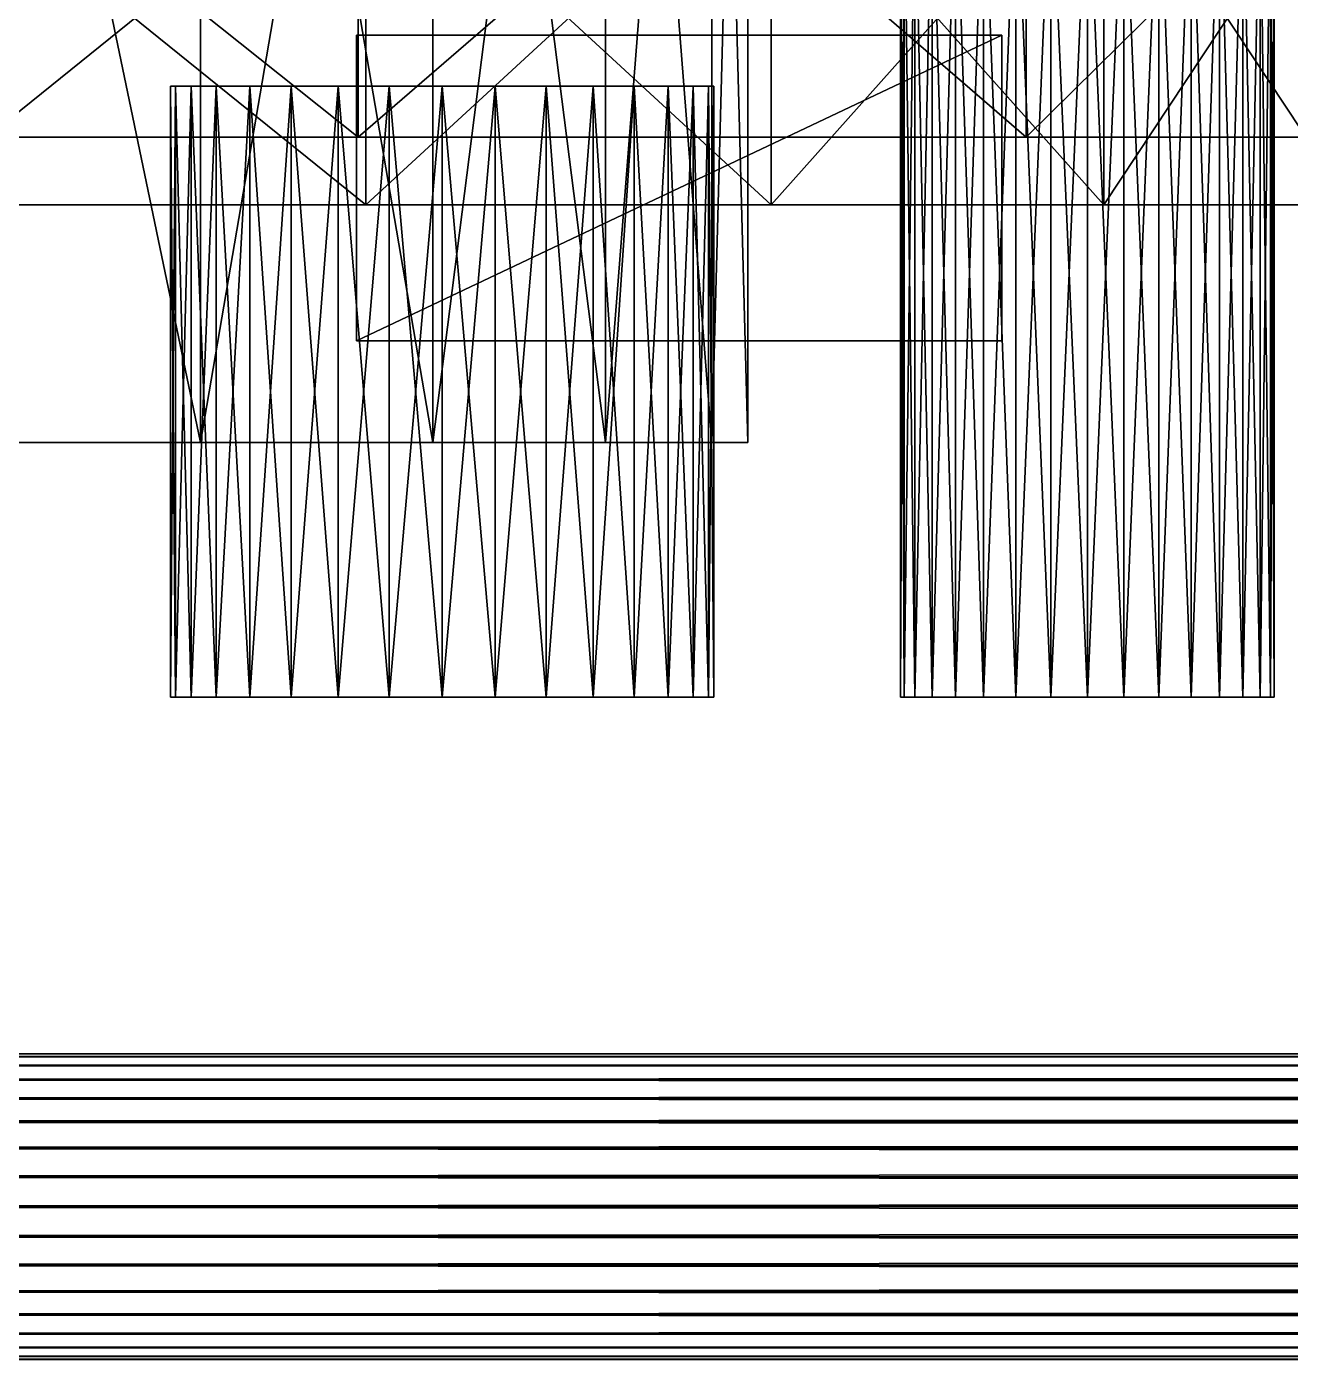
# Model space of a CAD drawing. Header units: millimetres. Extents: x -18 to 4450, y -985 to 970.
# Drawn here: x 802.5 to 876.9, y -934 to -855.5 of the extents above; entities that cross this region are included whole.
import ezdxf

# ---------------------------------------------------------------- set-up
doc = ezdxf.new("R2010")
doc.units = ezdxf.units.MM
for name, color, linetype in [('datum__wheelbase_datum_line_left', 5, 'CONTINUOUS'), ('running_gear__front_left_hub_cap', 9, 'CONTINUOUS'), ('running_gear__front_left_inner_rim_shadow', 250, 'CONTINUOUS'), ('running_gear__front_left_lug_nut_1', 9, 'CONTINUOUS'), ('running_gear__front_left_outer_rim_ring', 9, 'CONTINUOUS'), ('running_gear__front_left_tire_sidewall_tick_10', 8, 'CONTINUOUS'), ('running_gear__front_left_tire_sidewall_tick_3', 8, 'CONTINUOUS'), ('running_gear__front_left_valve_stem', 250, 'CONTINUOUS')]:
    doc.layers.add(name, color=color, linetype=linetype)

msp = doc.modelspace()

# ---------------------------------------------------------------- linework, layer by layer
at = {"layer": 'datum__wheelbase_datum_line_left'}
for points in [[(735.000014, -916.000009, 284.999996), (3019.999981, -916.000009, 284.999996), (3019.999981, -916.172922, 286.7558)], [(735.000014, -916.000009, 284.999996), (3019.999981, -916.172922, 286.7558), (735.000014, -916.172922, 286.7558)], [(735.000014, -916.172922, 283.244193), (3019.999981, -916.172922, 283.244193), (3019.999981, -916.000009, 284.999996)], [(735.000014, -916.172922, 283.244193), (3019.999981, -916.000009, 284.999996), (735.000014, -916.000009, 284.999996)], [(735.000014, -916.172922, 286.7558), (3019.999981, -916.172922, 286.7558), (3019.999981, -916.685104, 288.444161)], [(735.000014, -916.172922, 286.7558), (3019.999981, -916.685104, 288.444161), (735.000014, -916.685104, 288.444161)], [(735.000014, -916.685104, 281.555861), (3019.999981, -916.685104, 281.555861), (3019.999981, -916.172922, 283.244193)], [(735.000014, -916.685104, 281.555861), (3019.999981, -916.172922, 283.244193), (735.000014, -916.172922, 283.244193)], [(735.000014, -916.685104, 288.444161), (3019.999981, -916.685104, 288.444161), (3019.999981, -917.516768, 290.000141)], [(735.000014, -916.685104, 288.444161), (3019.999981, -917.516768, 290.000141), (735.000014, -917.516768, 290.000141)], [(735.000014, -917.516768, 279.999882), (3019.999981, -917.516768, 279.999882), (3019.999981, -916.685104, 281.555861)], [(735.000014, -917.516768, 279.999882), (3019.999981, -916.685104, 281.555861), (735.000014, -916.685104, 281.555861)], [(735.000014, -917.516768, 290.000141), (3019.999981, -917.516768, 290.000141), (3019.999981, -918.636024, 291.363955)], [(735.000014, -917.516768, 290.000141), (3019.999981, -918.636024, 291.363955), (735.000014, -918.636024, 291.363955)], [(735.000014, -918.636024, 278.636038), (3019.999981, -918.636024, 278.636038), (3019.999981, -917.516768, 279.999882)], [(735.000014, -918.636024, 278.636038), (3019.999981, -917.516768, 279.999882), (735.000014, -917.516768, 279.999882)], [(735.000014, -918.636024, 291.363955), (3019.999981, -918.636024, 291.363955), (3019.999981, -919.999897, 292.48324)], [(735.000014, -918.636024, 291.363955), (3019.999981, -919.999897, 292.48324), (735.000014, -919.999897, 292.48324)], [(735.000014, -919.999897, 277.516782), (3019.999981, -919.999897, 277.516782), (3019.999981, -918.636024, 278.636038)], [(735.000014, -919.999897, 277.516782), (3019.999981, -918.636024, 278.636038), (735.000014, -918.636024, 278.636038)], [(735.000014, -919.999897, 292.48324), (3019.999981, -919.999897, 292.48324), (3019.999981, -921.555877, 293.314904)], [(735.000014, -919.999897, 292.48324), (3019.999981, -921.555877, 293.314904), (735.000014, -921.555877, 293.314904)], [(735.000014, -921.555877, 276.685089), (3019.999981, -921.555877, 276.685089), (3019.999981, -919.999897, 277.516782)], [(735.000014, -921.555877, 276.685089), (3019.999981, -919.999897, 277.516782), (735.000014, -919.999897, 277.516782)], [(735.000014, -921.555877, 293.314904), (3019.999981, -921.555877, 293.314904), (3019.999981, -923.244178, 293.827057)], [(735.000014, -921.555877, 293.314904), (3019.999981, -923.244178, 293.827057), (735.000014, -923.244178, 293.827057)], [(735.000014, -923.244178, 276.172936), (3019.999981, -923.244178, 276.172936), (3019.999981, -921.555877, 276.685089)], [(735.000014, -923.244178, 276.172936), (3019.999981, -921.555877, 276.685089), (735.000014, -921.555877, 276.685089)], [(735.000014, -923.244178, 293.827057), (3019.999981, -923.244178, 293.827057), (3019.999981, -925.000012, 294)], [(735.000014, -923.244178, 293.827057), (3019.999981, -925.000012, 294), (735.000014, -925.000012, 294)], [(735.000014, -925.000012, 275.999993), (3019.999981, -925.000012, 275.999993), (3019.999981, -923.244178, 276.172936)], [(735.000014, -925.000012, 275.999993), (3019.999981, -923.244178, 276.172936), (735.000014, -923.244178, 276.172936)], [(735.000014, -925.000012, 294), (3019.999981, -925.000012, 294), (3019.999981, -926.755786, 293.827057)], [(735.000014, -925.000012, 294), (3019.999981, -926.755786, 293.827057), (735.000014, -926.755786, 293.827057)], [(735.000014, -926.755786, 276.172936), (3019.999981, -926.755786, 276.172936), (3019.999981, -925.000012, 275.999993)], [(735.000014, -926.755786, 276.172936), (3019.999981, -925.000012, 275.999993), (735.000014, -925.000012, 275.999993)], [(735.000014, -926.755786, 293.827057), (3019.999981, -926.755786, 293.827057), (3019.999981, -928.444147, 293.314904)], [(735.000014, -926.755786, 293.827057), (3019.999981, -928.444147, 293.314904), (735.000014, -928.444147, 293.314904)], [(735.000014, -928.444147, 276.685089), (3019.999981, -928.444147, 276.685089), (3019.999981, -926.755786, 276.172936)], [(735.000014, -928.444147, 276.685089), (3019.999981, -926.755786, 276.172936), (735.000014, -926.755786, 276.172936)], [(735.000014, -928.444147, 293.314904), (3019.999981, -928.444147, 293.314904), (3019.999981, -930.000126, 292.48324)], [(735.000014, -928.444147, 293.314904), (3019.999981, -930.000126, 292.48324), (735.000014, -930.000126, 292.48324)], [(735.000014, -930.000126, 277.516782), (3019.999981, -930.000126, 277.516782), (3019.999981, -928.444147, 276.685089)], [(735.000014, -930.000126, 277.516782), (3019.999981, -928.444147, 276.685089), (735.000014, -928.444147, 276.685089)], [(735.000014, -930.000126, 292.48324), (3019.999981, -930.000126, 292.48324), (3019.999981, -931.36394, 291.363955)], [(735.000014, -930.000126, 292.48324), (3019.999981, -931.36394, 291.363955), (735.000014, -931.36394, 291.363955)], [(735.000014, -931.36394, 278.636038), (3019.999981, -931.36394, 278.636038), (3019.999981, -930.000126, 277.516782)], [(735.000014, -931.36394, 278.636038), (3019.999981, -930.000126, 277.516782), (735.000014, -930.000126, 277.516782)], [(735.000014, -931.36394, 291.363955), (3019.999981, -931.36394, 291.363955), (3019.999981, -932.483256, 290.000141)], [(735.000014, -931.36394, 291.363955), (3019.999981, -932.483256, 290.000141), (735.000014, -932.483256, 290.000141)], [(735.000014, -932.483256, 279.999882), (3019.999981, -932.483256, 279.999882), (3019.999981, -931.36394, 278.636038)], [(735.000014, -932.483256, 279.999882), (3019.999981, -931.36394, 278.636038), (735.000014, -931.36394, 278.636038)], [(735.000014, -932.483256, 290.000141), (3019.999981, -932.483256, 290.000141), (3019.999981, -933.314919, 288.444161)], [(735.000014, -932.483256, 290.000141), (3019.999981, -933.314919, 288.444161), (735.000014, -933.314919, 288.444161)], [(735.000014, -933.314919, 281.555861), (3019.999981, -933.314919, 281.555861), (3019.999981, -932.483256, 279.999882)], [(735.000014, -933.314919, 281.555861), (3019.999981, -932.483256, 279.999882), (735.000014, -932.483256, 279.999882)], [(735.000014, -933.314919, 288.444161), (3019.999981, -933.314919, 288.444161), (3019.999981, -933.827043, 286.7558)], [(735.000014, -933.314919, 288.444161), (3019.999981, -933.827043, 286.7558), (735.000014, -933.827043, 286.7558)], [(735.000014, -933.827043, 283.244193), (3019.999981, -933.827043, 283.244193), (3019.999981, -933.314919, 281.555861)], [(735.000014, -933.827043, 283.244193), (3019.999981, -933.314919, 281.555861), (735.000014, -933.314919, 281.555861)], [(735.000014, -933.827043, 286.7558), (3019.999981, -933.827043, 286.7558), (3019.999981, -934.000015, 284.999996)], [(735.000014, -933.827043, 286.7558), (3019.999981, -934.000015, 284.999996), (735.000014, -934.000015, 284.999996)], [(735.000014, -934.000015, 284.999996), (3019.999981, -934.000015, 284.999996), (3019.999981, -933.827043, 283.244193)], [(735.000014, -934.000015, 284.999996), (3019.999981, -933.827043, 283.244193), (735.000014, -933.827043, 283.244193)]]:
    msp.add_3dface(points, dxfattribs=at)
at = {"layer": 'running_gear__front_left_hub_cap'}
for points in [[(812.781751, -879.999995, 472.781748), (812.781751, -800.000012, 472.781748), (796.112716, -800.000012, 486.461669)], [(812.781751, -879.999995, 472.781748), (796.112716, -800.000012, 486.461669), (796.112716, -879.999995, 486.461669)], [(796.112716, -879.999995, 303.538352), (796.112716, -800.000012, 303.538352), (812.781751, -800.000012, 317.218244)], [(796.112716, -879.999995, 303.538352), (812.781751, -800.000012, 317.218244), (812.781751, -879.999995, 317.218244)], [(826.461673, -879.999995, 456.112713), (826.461673, -800.000012, 456.112713), (812.781751, -800.000012, 472.781748)], [(826.461673, -879.999995, 456.112713), (812.781751, -800.000012, 472.781748), (812.781751, -879.999995, 472.781748)], [(812.781751, -879.999995, 317.218244), (812.781751, -800.000012, 317.218244), (826.461673, -800.000012, 333.887279)], [(812.781751, -879.999995, 317.218244), (826.461673, -800.000012, 333.887279), (826.461673, -879.999995, 333.887279)], [(836.626768, -879.999995, 437.095165), (836.626768, -800.000012, 437.095165), (826.461673, -800.000012, 456.112713)], [(836.626768, -879.999995, 437.095165), (826.461673, -800.000012, 456.112713), (826.461673, -879.999995, 456.112713)], [(826.461673, -879.999995, 333.887279), (826.461673, -800.000012, 333.887279), (836.626768, -800.000012, 352.904826)], [(826.461673, -879.999995, 333.887279), (836.626768, -800.000012, 352.904826), (836.626768, -879.999995, 352.904826)], [(842.886388, -879.999995, 416.459948), (842.886388, -800.000012, 416.459948), (836.626768, -800.000012, 437.095165)], [(842.886388, -879.999995, 416.459948), (836.626768, -800.000012, 437.095165), (836.626768, -879.999995, 437.095165)], [(836.626768, -879.999995, 352.904826), (836.626768, -800.000012, 352.904826), (842.886388, -800.000012, 373.540074)], [(836.626768, -879.999995, 352.904826), (842.886388, -800.000012, 373.540074), (842.886388, -879.999995, 373.540074)], [(845.000029, -879.999995, 395.000011), (845.000029, -800.000012, 395.000011), (842.886388, -800.000012, 416.459948)], [(845.000029, -879.999995, 395.000011), (842.886388, -800.000012, 416.459948), (842.886388, -879.999995, 416.459948)], [(842.886388, -879.999995, 373.540074), (842.886388, -800.000012, 373.540074), (845.000029, -800.000012, 395.000011)], [(842.886388, -879.999995, 373.540074), (845.000029, -800.000012, 395.000011), (845.000029, -879.999995, 395.000011)], [(735.000014, -879.999995, 395.000011), (842.886388, -879.999995, 416.459948), (845.000029, -879.999995, 395.000011)], [(735.000014, -879.999995, 395.000011), (836.626768, -879.999995, 437.095165), (842.886388, -879.999995, 416.459948)], [(735.000014, -879.999995, 395.000011), (826.461673, -879.999995, 456.112713), (836.626768, -879.999995, 437.095165)], [(735.000014, -879.999995, 395.000011), (812.781751, -879.999995, 472.781748), (826.461673, -879.999995, 456.112713)], [(735.000014, -879.999995, 395.000011), (796.112716, -879.999995, 486.461669), (812.781751, -879.999995, 472.781748)], [(735.000014, -879.999995, 395.000011), (812.781751, -879.999995, 317.218244), (796.112716, -879.999995, 303.538352)], [(735.000014, -879.999995, 395.000011), (826.461673, -879.999995, 333.887279), (812.781751, -879.999995, 317.218244)], [(735.000014, -879.999995, 395.000011), (836.626768, -879.999995, 352.904826), (826.461673, -879.999995, 333.887279)], [(735.000014, -879.999995, 395.000011), (842.886388, -879.999995, 373.540074), (836.626768, -879.999995, 352.904826)], [(735.000014, -879.999995, 395.000011), (845.000029, -879.999995, 395.000011), (842.886388, -879.999995, 373.540074)]]:
    msp.add_3dface(points, dxfattribs=at)
at = {"layer": 'running_gear__front_left_inner_rim_shadow'}
for points in [[(822.502315, -865.999997, 525.956452), (822.502315, -843.999982, 525.956452), (795.272648, -843.999982, 540.511012)], [(822.502315, -865.999997, 525.956452), (795.272648, -843.999982, 540.511012), (795.272648, -865.999997, 540.511012)], [(795.272648, -865.999997, 249.48898), (795.272648, -843.999982, 249.48898), (822.502315, -843.999982, 264.04354)], [(795.272648, -865.999997, 249.48898), (822.502315, -843.999982, 264.04354), (822.502315, -865.999997, 264.04354)], [(846.369326, -865.999997, 506.369293), (846.369326, -843.999982, 506.369293), (822.502315, -843.999982, 525.956452)], [(846.369326, -865.999997, 506.369293), (822.502315, -843.999982, 525.956452), (822.502315, -865.999997, 525.956452)], [(822.502315, -865.999997, 264.04354), (822.502315, -843.999982, 264.04354), (846.369326, -843.999982, 283.630669)], [(822.502315, -865.999997, 264.04354), (846.369326, -843.999982, 283.630669), (846.369326, -865.999997, 283.630669)], [(865.956485, -865.999997, 482.502311), (865.956485, -843.999982, 482.502311), (846.369326, -843.999982, 506.369293)], [(865.956485, -865.999997, 482.502311), (846.369326, -843.999982, 506.369293), (846.369326, -865.999997, 506.369293)], [(846.369326, -865.999997, 283.630669), (846.369326, -843.999982, 283.630669), (865.956485, -843.999982, 307.49768)], [(846.369326, -865.999997, 283.630669), (865.956485, -843.999982, 307.49768), (865.956485, -865.999997, 307.49768)], [(880.511045, -865.999997, 455.272645), (880.511045, -843.999982, 455.272645), (865.956485, -843.999982, 482.502311)], [(880.511045, -865.999997, 455.272645), (865.956485, -843.999982, 482.502311), (865.956485, -865.999997, 482.502311)], [(865.956485, -865.999997, 307.49768), (865.956485, -843.999982, 307.49768), (880.511045, -843.999982, 334.727347)], [(865.956485, -865.999997, 307.49768), (880.511045, -843.999982, 334.727347), (880.511045, -865.999997, 334.727347)], [(735.000014, -865.999997, 395.000011), (889.473677, -865.999997, 425.726712), (892.499983, -865.999997, 395.000011)], [(735.000014, -865.999997, 395.000011), (880.511045, -865.999997, 455.272645), (889.473677, -865.999997, 425.726712)], [(735.000014, -865.999997, 395.000011), (865.956485, -865.999997, 482.502311), (880.511045, -865.999997, 455.272645)], [(735.000014, -865.999997, 395.000011), (846.369326, -865.999997, 506.369293), (865.956485, -865.999997, 482.502311)], [(735.000014, -865.999997, 395.000011), (822.502315, -865.999997, 525.956452), (846.369326, -865.999997, 506.369293)], [(735.000014, -865.999997, 395.000011), (795.272648, -865.999997, 540.511012), (822.502315, -865.999997, 525.956452)], [(735.000014, -865.999997, 395.000011), (822.502315, -865.999997, 264.04354), (795.272648, -865.999997, 249.48898)], [(735.000014, -865.999997, 395.000011), (846.369326, -865.999997, 283.630669), (822.502315, -865.999997, 264.04354)], [(735.000014, -865.999997, 395.000011), (865.956485, -865.999997, 307.49768), (846.369326, -865.999997, 283.630669)], [(735.000014, -865.999997, 395.000011), (880.511045, -865.999997, 334.727347), (865.956485, -865.999997, 307.49768)], [(735.000014, -865.999997, 395.000011), (889.473677, -865.999997, 364.27328), (880.511045, -865.999997, 334.727347)], [(735.000014, -865.999997, 395.000011), (892.499983, -865.999997, 395.000011), (889.473677, -865.999997, 364.27328)]]:
    msp.add_3dface(points, dxfattribs=at)
at = {"layer": 'running_gear__front_left_lug_nut_1'}
for points in [[(811.30743, -894.999981, 398.121446), (811.30743, -859.000027, 398.121446), (810.99999, -859.000027, 395.000011)], [(811.30743, -894.999981, 398.121446), (810.99999, -859.000027, 395.000011), (810.99999, -894.999981, 395.000011)], [(827.000022, -859.000027, 395.000011), (811.30743, -859.000027, 398.121446), (810.99999, -859.000027, 395.000011)], [(810.99999, -894.999981, 395.000011), (810.99999, -859.000027, 395.000011), (811.30743, -859.000027, 391.878545)], [(810.99999, -894.999981, 395.000011), (811.30743, -859.000027, 391.878545), (811.30743, -894.999981, 391.878545)], [(827.000022, -859.000027, 395.000011), (810.99999, -859.000027, 395.000011), (811.30743, -859.000027, 391.878545)], [(812.217951, -894.999981, 401.122928), (812.217951, -859.000027, 401.122928), (811.30743, -859.000027, 398.121446)], [(812.217951, -894.999981, 401.122928), (811.30743, -859.000027, 398.121446), (811.30743, -894.999981, 398.121446)], [(827.000022, -859.000027, 395.000011), (812.217951, -859.000027, 401.122928), (811.30743, -859.000027, 398.121446)], [(811.30743, -894.999981, 391.878545), (811.30743, -859.000027, 391.878545), (812.217951, -859.000027, 388.877064)], [(811.30743, -894.999981, 391.878545), (812.217951, -859.000027, 388.877064), (812.217951, -894.999981, 388.877064)], [(827.000022, -859.000027, 395.000011), (811.30743, -859.000027, 391.878545), (812.217951, -859.000027, 388.877064)], [(813.696504, -894.999981, 403.88912), (813.696504, -859.000027, 403.88912), (812.217951, -859.000027, 401.122928)], [(813.696504, -894.999981, 403.88912), (812.217951, -859.000027, 401.122928), (812.217951, -894.999981, 401.122928)], [(827.000022, -859.000027, 395.000011), (813.696504, -859.000027, 403.88912), (812.217951, -859.000027, 401.122928)], [(812.217951, -894.999981, 388.877064), (812.217951, -859.000027, 388.877064), (813.696504, -859.000027, 386.110872)], [(812.217951, -894.999981, 388.877064), (813.696504, -859.000027, 386.110872), (813.696504, -894.999981, 386.110872)], [(827.000022, -859.000027, 395.000011), (812.217951, -859.000027, 388.877064), (813.696504, -859.000027, 386.110872)], [(815.686285, -894.999981, 406.313717), (815.686285, -859.000027, 406.313717), (813.696504, -859.000027, 403.88912)], [(815.686285, -894.999981, 406.313717), (813.696504, -859.000027, 403.88912), (813.696504, -894.999981, 403.88912)], [(827.000022, -859.000027, 395.000011), (815.686285, -859.000027, 406.313717), (813.696504, -859.000027, 403.88912)], [(813.696504, -894.999981, 386.110872), (813.696504, -859.000027, 386.110872), (815.686285, -859.000027, 383.686304)], [(813.696504, -894.999981, 386.110872), (815.686285, -859.000027, 383.686304), (815.686285, -894.999981, 383.686304)], [(827.000022, -859.000027, 395.000011), (813.696504, -859.000027, 386.110872), (815.686285, -859.000027, 383.686304)], [(818.110883, -894.999981, 408.303499), (818.110883, -859.000027, 408.303499), (815.686285, -859.000027, 406.313717)], [(818.110883, -894.999981, 408.303499), (815.686285, -859.000027, 406.313717), (815.686285, -894.999981, 406.313717)], [(827.000022, -859.000027, 395.000011), (818.110883, -859.000027, 408.303499), (815.686285, -859.000027, 406.313717)], [(815.686285, -894.999981, 383.686304), (815.686285, -859.000027, 383.686304), (818.110883, -859.000027, 381.696492)], [(815.686285, -894.999981, 383.686304), (818.110883, -859.000027, 381.696492), (818.110883, -894.999981, 381.696492)], [(827.000022, -859.000027, 395.000011), (815.686285, -859.000027, 383.686304), (818.110883, -859.000027, 381.696492)], [(820.877075, -894.999981, 409.782082), (820.877075, -859.000027, 409.782082), (818.110883, -859.000027, 408.303499)], [(820.877075, -894.999981, 409.782082), (818.110883, -859.000027, 408.303499), (818.110883, -894.999981, 408.303499)], [(827.000022, -859.000027, 395.000011), (820.877075, -859.000027, 409.782082), (818.110883, -859.000027, 408.303499)], [(818.110883, -894.999981, 381.696492), (818.110883, -859.000027, 381.696492), (820.877075, -859.000027, 380.21794)], [(818.110883, -894.999981, 381.696492), (820.877075, -859.000027, 380.21794), (820.877075, -894.999981, 380.21794)], [(827.000022, -859.000027, 395.000011), (818.110883, -859.000027, 381.696492), (820.877075, -859.000027, 380.21794)], [(823.878527, -894.999981, 410.692573), (823.878527, -859.000027, 410.692573), (820.877075, -859.000027, 409.782082)], [(823.878527, -894.999981, 410.692573), (820.877075, -859.000027, 409.782082), (820.877075, -894.999981, 409.782082)], [(827.000022, -859.000027, 395.000011), (823.878527, -859.000027, 410.692573), (820.877075, -859.000027, 409.782082)], [(820.877075, -894.999981, 380.21794), (820.877075, -859.000027, 380.21794), (823.878527, -859.000027, 379.307449)], [(820.877075, -894.999981, 380.21794), (823.878527, -859.000027, 379.307449), (823.878527, -894.999981, 379.307449)], [(827.000022, -859.000027, 395.000011), (820.877075, -859.000027, 380.21794), (823.878527, -859.000027, 379.307449)], [(827.000022, -894.999981, 411.000013), (827.000022, -859.000027, 411.000013), (823.878527, -859.000027, 410.692573)], [(827.000022, -894.999981, 411.000013), (823.878527, -859.000027, 410.692573), (823.878527, -894.999981, 410.692573)], [(827.000022, -859.000027, 395.000011), (827.000022, -859.000027, 411.000013), (823.878527, -859.000027, 410.692573)], [(823.878527, -894.999981, 379.307449), (823.878527, -859.000027, 379.307449), (827.000022, -859.000027, 379.000008)], [(823.878527, -894.999981, 379.307449), (827.000022, -859.000027, 379.000008), (827.000022, -894.999981, 379.000008)], [(827.000022, -859.000027, 395.000011), (823.878527, -859.000027, 379.307449), (827.000022, -859.000027, 379.000008)], [(827.000022, -859.000027, 395.000011), (842.999995, -859.000027, 395.000011), (842.692554, -859.000027, 398.121446)], [(827.000022, -859.000027, 395.000011), (842.692554, -859.000027, 398.121446), (841.782093, -859.000027, 401.122928)], [(827.000022, -859.000027, 395.000011), (841.782093, -859.000027, 401.122928), (840.30354, -859.000027, 403.88912)], [(827.000022, -859.000027, 395.000011), (840.30354, -859.000027, 403.88912), (838.313699, -859.000027, 406.313717)], [(827.000022, -859.000027, 395.000011), (838.313699, -859.000027, 406.313717), (835.889101, -859.000027, 408.303499)], [(827.000022, -859.000027, 395.000011), (835.889101, -859.000027, 408.303499), (833.122909, -859.000027, 409.782082)], [(827.000022, -859.000027, 395.000011), (833.122909, -859.000027, 409.782082), (830.121458, -859.000027, 410.692573)], [(830.121458, -894.999981, 410.692573), (830.121458, -859.000027, 410.692573), (827.000022, -859.000027, 411.000013)], [(830.121458, -894.999981, 410.692573), (827.000022, -859.000027, 411.000013), (827.000022, -894.999981, 411.000013)], [(827.000022, -859.000027, 395.000011), (830.121458, -859.000027, 410.692573), (827.000022, -859.000027, 411.000013)], [(827.000022, -894.999981, 379.000008), (827.000022, -859.000027, 379.000008), (830.121458, -859.000027, 379.307449)], [(827.000022, -894.999981, 379.000008), (830.121458, -859.000027, 379.307449), (830.121458, -894.999981, 379.307449)], [(827.000022, -859.000027, 395.000011), (827.000022, -859.000027, 379.000008), (830.121458, -859.000027, 379.307449)], [(827.000022, -859.000027, 395.000011), (830.121458, -859.000027, 379.307449), (833.122909, -859.000027, 380.21794)], [(827.000022, -859.000027, 395.000011), (833.122909, -859.000027, 380.21794), (835.889101, -859.000027, 381.696492)], [(827.000022, -859.000027, 395.000011), (835.889101, -859.000027, 381.696492), (838.313699, -859.000027, 383.686304)], [(827.000022, -859.000027, 395.000011), (838.313699, -859.000027, 383.686304), (840.30354, -859.000027, 386.110872)], [(827.000022, -859.000027, 395.000011), (840.30354, -859.000027, 386.110872), (841.782093, -859.000027, 388.877064)], [(827.000022, -859.000027, 395.000011), (841.782093, -859.000027, 388.877064), (842.692554, -859.000027, 391.878545)], [(827.000022, -859.000027, 395.000011), (842.692554, -859.000027, 391.878545), (842.999995, -859.000027, 395.000011)], [(833.122909, -894.999981, 409.782082), (833.122909, -859.000027, 409.782082), (830.121458, -859.000027, 410.692573)], [(833.122909, -894.999981, 409.782082), (830.121458, -859.000027, 410.692573), (830.121458, -894.999981, 410.692573)], [(830.121458, -894.999981, 379.307449), (830.121458, -859.000027, 379.307449), (833.122909, -859.000027, 380.21794)], [(830.121458, -894.999981, 379.307449), (833.122909, -859.000027, 380.21794), (833.122909, -894.999981, 380.21794)], [(835.889101, -894.999981, 408.303499), (835.889101, -859.000027, 408.303499), (833.122909, -859.000027, 409.782082)], [(835.889101, -894.999981, 408.303499), (833.122909, -859.000027, 409.782082), (833.122909, -894.999981, 409.782082)], [(833.122909, -894.999981, 380.21794), (833.122909, -859.000027, 380.21794), (835.889101, -859.000027, 381.696492)], [(833.122909, -894.999981, 380.21794), (835.889101, -859.000027, 381.696492), (835.889101, -894.999981, 381.696492)], [(838.313699, -894.999981, 406.313717), (838.313699, -859.000027, 406.313717), (835.889101, -859.000027, 408.303499)], [(838.313699, -894.999981, 406.313717), (835.889101, -859.000027, 408.303499), (835.889101, -894.999981, 408.303499)], [(835.889101, -894.999981, 381.696492), (835.889101, -859.000027, 381.696492), (838.313699, -859.000027, 383.686304)], [(835.889101, -894.999981, 381.696492), (838.313699, -859.000027, 383.686304), (838.313699, -894.999981, 383.686304)], [(840.30354, -894.999981, 403.88912), (840.30354, -859.000027, 403.88912), (838.313699, -859.000027, 406.313717)], [(840.30354, -894.999981, 403.88912), (838.313699, -859.000027, 406.313717), (838.313699, -894.999981, 406.313717)], [(838.313699, -894.999981, 383.686304), (838.313699, -859.000027, 383.686304), (840.30354, -859.000027, 386.110872)], [(838.313699, -894.999981, 383.686304), (840.30354, -859.000027, 386.110872), (840.30354, -894.999981, 386.110872)], [(841.782093, -894.999981, 401.122928), (841.782093, -859.000027, 401.122928), (840.30354, -859.000027, 403.88912)], [(841.782093, -894.999981, 401.122928), (840.30354, -859.000027, 403.88912), (840.30354, -894.999981, 403.88912)], [(840.30354, -894.999981, 386.110872), (840.30354, -859.000027, 386.110872), (841.782093, -859.000027, 388.877064)], [(840.30354, -894.999981, 386.110872), (841.782093, -859.000027, 388.877064), (841.782093, -894.999981, 388.877064)], [(842.692554, -894.999981, 398.121446), (842.692554, -859.000027, 398.121446), (841.782093, -859.000027, 401.122928)], [(842.692554, -894.999981, 398.121446), (841.782093, -859.000027, 401.122928), (841.782093, -894.999981, 401.122928)], [(841.782093, -894.999981, 388.877064), (841.782093, -859.000027, 388.877064), (842.692554, -859.000027, 391.878545)], [(841.782093, -894.999981, 388.877064), (842.692554, -859.000027, 391.878545), (842.692554, -894.999981, 391.878545)], [(842.999995, -894.999981, 395.000011), (842.999995, -859.000027, 395.000011), (842.692554, -859.000027, 398.121446)], [(842.999995, -894.999981, 395.000011), (842.692554, -859.000027, 398.121446), (842.692554, -894.999981, 398.121446)], [(842.692554, -894.999981, 391.878545), (842.692554, -859.000027, 391.878545), (842.999995, -859.000027, 395.000011)], [(842.692554, -894.999981, 391.878545), (842.999995, -859.000027, 395.000011), (842.999995, -894.999981, 395.000011)], [(827.000022, -894.999981, 395.000011), (810.99999, -894.999981, 395.000011), (811.30743, -894.999981, 398.121446)], [(827.000022, -894.999981, 395.000011), (811.30743, -894.999981, 391.878545), (810.99999, -894.999981, 395.000011)], [(827.000022, -894.999981, 395.000011), (811.30743, -894.999981, 398.121446), (812.217951, -894.999981, 401.122928)], [(827.000022, -894.999981, 395.000011), (812.217951, -894.999981, 388.877064), (811.30743, -894.999981, 391.878545)], [(827.000022, -894.999981, 395.000011), (812.217951, -894.999981, 401.122928), (813.696504, -894.999981, 403.88912)], [(827.000022, -894.999981, 395.000011), (813.696504, -894.999981, 386.110872), (812.217951, -894.999981, 388.877064)], [(827.000022, -894.999981, 395.000011), (813.696504, -894.999981, 403.88912), (815.686285, -894.999981, 406.313717)], [(827.000022, -894.999981, 395.000011), (815.686285, -894.999981, 383.686304), (813.696504, -894.999981, 386.110872)], [(827.000022, -894.999981, 395.000011), (815.686285, -894.999981, 406.313717), (818.110883, -894.999981, 408.303499)], [(827.000022, -894.999981, 395.000011), (818.110883, -894.999981, 381.696492), (815.686285, -894.999981, 383.686304)], [(827.000022, -894.999981, 395.000011), (818.110883, -894.999981, 408.303499), (820.877075, -894.999981, 409.782082)], [(827.000022, -894.999981, 395.000011), (820.877075, -894.999981, 380.21794), (818.110883, -894.999981, 381.696492)], [(827.000022, -894.999981, 395.000011), (820.877075, -894.999981, 409.782082), (823.878527, -894.999981, 410.692573)], [(827.000022, -894.999981, 395.000011), (823.878527, -894.999981, 379.307449), (820.877075, -894.999981, 380.21794)], [(827.000022, -894.999981, 395.000011), (823.878527, -894.999981, 410.692573), (827.000022, -894.999981, 411.000013)], [(827.000022, -894.999981, 395.000011), (827.000022, -894.999981, 379.000008), (823.878527, -894.999981, 379.307449)], [(827.000022, -894.999981, 395.000011), (842.692554, -894.999981, 398.121446), (842.999995, -894.999981, 395.000011)], [(827.000022, -894.999981, 395.000011), (841.782093, -894.999981, 401.122928), (842.692554, -894.999981, 398.121446)], [(827.000022, -894.999981, 395.000011), (840.30354, -894.999981, 403.88912), (841.782093, -894.999981, 401.122928)], [(827.000022, -894.999981, 395.000011), (838.313699, -894.999981, 406.313717), (840.30354, -894.999981, 403.88912)], [(827.000022, -894.999981, 395.000011), (835.889101, -894.999981, 408.303499), (838.313699, -894.999981, 406.313717)], [(827.000022, -894.999981, 395.000011), (833.122909, -894.999981, 409.782082), (835.889101, -894.999981, 408.303499)], [(827.000022, -894.999981, 395.000011), (830.121458, -894.999981, 410.692573), (833.122909, -894.999981, 409.782082)], [(827.000022, -894.999981, 395.000011), (827.000022, -894.999981, 411.000013), (830.121458, -894.999981, 410.692573)], [(827.000022, -894.999981, 395.000011), (830.121458, -894.999981, 379.307449), (827.000022, -894.999981, 379.000008)], [(827.000022, -894.999981, 395.000011), (833.122909, -894.999981, 380.21794), (830.121458, -894.999981, 379.307449)], [(827.000022, -894.999981, 395.000011), (835.889101, -894.999981, 381.696492), (833.122909, -894.999981, 380.21794)], [(827.000022, -894.999981, 395.000011), (838.313699, -894.999981, 383.686304), (835.889101, -894.999981, 381.696492)], [(827.000022, -894.999981, 395.000011), (840.30354, -894.999981, 386.110872), (838.313699, -894.999981, 383.686304)], [(827.000022, -894.999981, 395.000011), (841.782093, -894.999981, 388.877064), (840.30354, -894.999981, 386.110872)], [(827.000022, -894.999981, 395.000011), (842.692554, -894.999981, 391.878545), (841.782093, -894.999981, 388.877064)], [(827.000022, -894.999981, 395.000011), (842.999995, -894.999981, 395.000011), (842.692554, -894.999981, 391.878545)]]:
    msp.add_3dface(points, dxfattribs=at)
at = {"layer": 'running_gear__front_left_outer_rim_ring'}
for points in [[(822.060466, -861.999989, 605.182588), (822.060466, -828.000009, 605.182588), (779.383063, -828.000009, 618.128657)], [(822.060466, -861.999989, 605.182588), (779.383063, -828.000009, 618.128657), (779.383063, -861.999989, 618.128657)], [(779.383063, -861.999989, 171.871349), (779.383063, -828.000009, 171.871349), (822.060466, -828.000009, 184.817404)], [(779.383063, -861.999989, 171.871349), (822.060466, -828.000009, 184.817404), (822.060466, -861.999989, 184.817404)], [(861.3922, -861.999989, 584.159315), (861.3922, -828.000009, 584.159315), (822.060466, -828.000009, 605.182588)], [(861.3922, -861.999989, 584.159315), (822.060466, -828.000009, 605.182588), (822.060466, -861.999989, 605.182588)], [(822.060466, -861.999989, 184.817404), (822.060466, -828.000009, 184.817404), (861.3922, -828.000009, 205.840662)], [(822.060466, -861.999989, 184.817404), (861.3922, -828.000009, 205.840662), (861.3922, -861.999989, 205.840662)], [(895.866811, -861.999989, 555.866778), (895.866811, -828.000009, 555.866778), (861.3922, -828.000009, 584.159315)], [(895.866811, -861.999989, 555.866778), (861.3922, -828.000009, 584.159315), (861.3922, -861.999989, 584.159315)], [(861.3922, -861.999989, 205.840662), (861.3922, -828.000009, 205.840662), (895.866811, -828.000009, 234.133214)], [(861.3922, -861.999989, 205.840662), (895.866811, -828.000009, 234.133214), (895.866811, -861.999989, 234.133214)], [(735.000014, -861.999989, 395.000011), (958.128631, -861.999989, 439.38306), (962.499976, -861.999989, 395.000011)], [(735.000014, -861.999989, 395.000011), (945.182621, -861.999989, 482.060492), (958.128631, -861.999989, 439.38306)], [(735.000014, -861.999989, 395.000011), (924.159348, -861.999989, 521.392226), (945.182621, -861.999989, 482.060492)], [(735.000014, -861.999989, 395.000011), (895.866811, -861.999989, 555.866778), (924.159348, -861.999989, 521.392226)], [(735.000014, -861.999989, 395.000011), (861.3922, -861.999989, 584.159315), (895.866811, -861.999989, 555.866778)], [(735.000014, -861.999989, 395.000011), (822.060466, -861.999989, 605.182588), (861.3922, -861.999989, 584.159315)], [(735.000014, -861.999989, 395.000011), (779.383063, -861.999989, 618.128657), (822.060466, -861.999989, 605.182588)], [(735.000014, -861.999989, 395.000011), (822.060466, -861.999989, 184.817404), (779.383063, -861.999989, 171.871349)], [(735.000014, -861.999989, 395.000011), (861.3922, -861.999989, 205.840662), (822.060466, -861.999989, 184.817404)], [(735.000014, -861.999989, 395.000011), (895.866811, -861.999989, 234.133214), (861.3922, -861.999989, 205.840662)], [(735.000014, -861.999989, 395.000011), (924.159348, -861.999989, 268.607765), (895.866811, -861.999989, 234.133214)], [(735.000014, -861.999989, 395.000011), (945.182621, -861.999989, 307.939529), (924.159348, -861.999989, 268.607765)], [(735.000014, -861.999989, 395.000011), (958.128631, -861.999989, 350.616962), (945.182621, -861.999989, 307.939529)], [(735.000014, -861.999989, 395.000011), (962.499976, -861.999989, 395.000011), (958.128631, -861.999989, 350.616962)]]:
    msp.add_3dface(points, dxfattribs=at)
at = {"layer": 'running_gear__front_left_tire_sidewall_tick_10'}
for points in [[(821.963191, -874.000013, 70.44892), (821.963191, -874.000013, 88.448919), (821.963191, -856.000006, 88.448919)], [(821.963191, -874.000013, 70.44892), (821.963191, -856.000006, 88.448919), (821.963191, -856.000006, 70.44892)], [(821.963191, -856.000006, 70.44892), (821.963191, -856.000006, 88.448919), (859.963179, -856.000006, 88.448919)], [(821.963191, -856.000006, 70.44892), (859.963179, -856.000006, 88.448919), (859.963179, -856.000006, 70.44892)], [(821.963191, -874.000013, 88.448919), (859.963179, -874.000013, 88.448919), (859.963179, -856.000006, 88.448919)], [(821.963191, -874.000013, 88.448919), (859.963179, -856.000006, 88.448919), (821.963191, -856.000006, 88.448919)], [(821.963191, -874.000013, 70.44892), (821.963191, -856.000006, 70.44892), (859.963179, -856.000006, 70.44892)], [(821.963191, -874.000013, 70.44892), (859.963179, -856.000006, 70.44892), (859.963179, -874.000013, 70.44892)], [(859.963179, -874.000013, 70.44892), (859.963179, -856.000006, 70.44892), (859.963179, -856.000006, 88.448919)], [(859.963179, -874.000013, 70.44892), (859.963179, -856.000006, 88.448919), (859.963179, -874.000013, 88.448919)], [(821.963191, -874.000013, 70.44892), (859.963179, -874.000013, 70.44892), (859.963179, -874.000013, 88.448919)], [(821.963191, -874.000013, 70.44892), (859.963179, -874.000013, 88.448919), (821.963191, -874.000013, 88.448919)]]:
    msp.add_3dface(points, dxfattribs=at)
at = {"layer": 'running_gear__front_left_tire_sidewall_tick_3'}
for points in [[(821.963191, -874.000013, 719.551086), (821.963191, -874.000013, 737.551093), (821.963191, -856.000006, 737.551093)], [(821.963191, -874.000013, 719.551086), (821.963191, -856.000006, 737.551093), (821.963191, -856.000006, 719.551086)], [(821.963191, -856.000006, 719.551086), (821.963191, -856.000006, 737.551093), (859.963179, -856.000006, 737.551093)], [(821.963191, -856.000006, 719.551086), (859.963179, -856.000006, 737.551093), (859.963179, -856.000006, 719.551086)], [(821.963191, -874.000013, 737.551093), (859.963179, -874.000013, 737.551093), (859.963179, -856.000006, 737.551093)], [(821.963191, -874.000013, 737.551093), (859.963179, -856.000006, 737.551093), (821.963191, -856.000006, 737.551093)], [(821.963191, -874.000013, 719.551086), (821.963191, -856.000006, 719.551086), (859.963179, -856.000006, 719.551086)], [(821.963191, -874.000013, 719.551086), (859.963179, -856.000006, 719.551086), (859.963179, -874.000013, 719.551086)], [(859.963179, -874.000013, 719.551086), (859.963179, -856.000006, 719.551086), (859.963179, -856.000006, 737.551093)], [(859.963179, -874.000013, 719.551086), (859.963179, -856.000006, 737.551093), (859.963179, -874.000013, 737.551093)], [(821.963191, -874.000013, 719.551086), (859.963179, -874.000013, 719.551086), (859.963179, -874.000013, 737.551093)], [(821.963191, -874.000013, 719.551086), (859.963179, -874.000013, 737.551093), (821.963191, -874.000013, 737.551093)]]:
    msp.add_3dface(points, dxfattribs=at)
at = {"layer": 'running_gear__front_left_valve_stem'}
for points in [[(854.21139, -894.999981, 542.145967), (854.21139, -845.000029, 542.145967), (853.999972, -845.000029, 540.000021)], [(854.21139, -894.999981, 542.145967), (853.999972, -845.000029, 540.000021), (853.999972, -894.999981, 540.000021)], [(853.999972, -894.999981, 540.000021), (853.999972, -845.000029, 540.000021), (854.21139, -845.000029, 537.854016)], [(853.999972, -894.999981, 540.000021), (854.21139, -845.000029, 537.854016), (854.21139, -894.999981, 537.854016)], [(854.837298, -894.999981, 544.20954), (854.837298, -845.000029, 544.20954), (854.21139, -845.000029, 542.145967)], [(854.837298, -894.999981, 544.20954), (854.21139, -845.000029, 542.145967), (854.21139, -894.999981, 542.145967)], [(854.21139, -894.999981, 537.854016), (854.21139, -845.000029, 537.854016), (854.837298, -845.000029, 535.790503)], [(854.21139, -894.999981, 537.854016), (854.837298, -845.000029, 535.790503), (854.837298, -894.999981, 535.790503)], [(855.853856, -894.999981, 546.111286), (855.853856, -845.000029, 546.111286), (854.837298, -845.000029, 544.20954)], [(855.853856, -894.999981, 546.111286), (854.837298, -845.000029, 544.20954), (854.837298, -894.999981, 544.20954)], [(854.837298, -894.999981, 535.790503), (854.837298, -845.000029, 535.790503), (855.853856, -845.000029, 533.888757)], [(854.837298, -894.999981, 535.790503), (855.853856, -845.000029, 533.888757), (855.853856, -894.999981, 533.888757)], [(857.221842, -894.999981, 547.778189), (857.221842, -845.000029, 547.778189), (855.853856, -845.000029, 546.111286)], [(857.221842, -894.999981, 547.778189), (855.853856, -845.000029, 546.111286), (855.853856, -894.999981, 546.111286)], [(855.853856, -894.999981, 533.888757), (855.853856, -845.000029, 533.888757), (857.221842, -845.000029, 532.221854)], [(855.853856, -894.999981, 533.888757), (857.221842, -845.000029, 532.221854), (857.221842, -894.999981, 532.221854)], [(858.888745, -894.999981, 549.146175), (858.888745, -845.000029, 549.146175), (857.221842, -845.000029, 547.778189)], [(858.888745, -894.999981, 549.146175), (857.221842, -845.000029, 547.778189), (857.221842, -894.999981, 547.778189)], [(857.221842, -894.999981, 532.221854), (857.221842, -845.000029, 532.221854), (858.888745, -845.000029, 530.853808)], [(857.221842, -894.999981, 532.221854), (858.888745, -845.000029, 530.853808), (858.888745, -894.999981, 530.853808)], [(860.790491, -894.999981, 550.162673), (860.790491, -845.000029, 550.162673), (858.888745, -845.000029, 549.146175)], [(860.790491, -894.999981, 550.162673), (858.888745, -845.000029, 549.146175), (858.888745, -894.999981, 549.146175)], [(858.888745, -894.999981, 530.853808), (858.888745, -845.000029, 530.853808), (860.790491, -845.000029, 529.83731)], [(858.888745, -894.999981, 530.853808), (860.790491, -845.000029, 529.83731), (860.790491, -894.999981, 529.83731)], [(862.854004, -894.999981, 550.788641), (862.854004, -845.000029, 550.788641), (860.790491, -845.000029, 550.162673)], [(862.854004, -894.999981, 550.788641), (860.790491, -845.000029, 550.162673), (860.790491, -894.999981, 550.162673)], [(860.790491, -894.999981, 529.83731), (860.790491, -845.000029, 529.83731), (862.854004, -845.000029, 529.211342)], [(860.790491, -894.999981, 529.83731), (862.854004, -845.000029, 529.211342), (862.854004, -894.999981, 529.211342)], [(865.00001, -894.999981, 550.999999), (865.00001, -845.000029, 550.999999), (862.854004, -845.000029, 550.788641)], [(865.00001, -894.999981, 550.999999), (862.854004, -845.000029, 550.788641), (862.854004, -894.999981, 550.788641)], [(862.854004, -894.999981, 529.211342), (862.854004, -845.000029, 529.211342), (865.00001, -845.000029, 528.999984)], [(862.854004, -894.999981, 529.211342), (865.00001, -845.000029, 528.999984), (865.00001, -894.999981, 528.999984)], [(867.146015, -894.999981, 550.788641), (867.146015, -845.000029, 550.788641), (865.00001, -845.000029, 550.999999)], [(867.146015, -894.999981, 550.788641), (865.00001, -845.000029, 550.999999), (865.00001, -894.999981, 550.999999)], [(865.00001, -894.999981, 528.999984), (865.00001, -845.000029, 528.999984), (867.146015, -845.000029, 529.211342)], [(865.00001, -894.999981, 528.999984), (867.146015, -845.000029, 529.211342), (867.146015, -894.999981, 529.211342)], [(869.209528, -894.999981, 550.162673), (869.209528, -845.000029, 550.162673), (867.146015, -845.000029, 550.788641)], [(869.209528, -894.999981, 550.162673), (867.146015, -845.000029, 550.788641), (867.146015, -894.999981, 550.788641)], [(867.146015, -894.999981, 529.211342), (867.146015, -845.000029, 529.211342), (869.209528, -845.000029, 529.83731)], [(867.146015, -894.999981, 529.211342), (869.209528, -845.000029, 529.83731), (869.209528, -894.999981, 529.83731)], [(871.111274, -894.999981, 549.146175), (871.111274, -845.000029, 549.146175), (869.209528, -845.000029, 550.162673)], [(871.111274, -894.999981, 549.146175), (869.209528, -845.000029, 550.162673), (869.209528, -894.999981, 550.162673)], [(869.209528, -894.999981, 529.83731), (869.209528, -845.000029, 529.83731), (871.111274, -845.000029, 530.853808)], [(869.209528, -894.999981, 529.83731), (871.111274, -845.000029, 530.853808), (871.111274, -894.999981, 530.853808)], [(872.778177, -894.999981, 547.778189), (872.778177, -845.000029, 547.778189), (871.111274, -845.000029, 549.146175)], [(872.778177, -894.999981, 547.778189), (871.111274, -845.000029, 549.146175), (871.111274, -894.999981, 549.146175)], [(871.111274, -894.999981, 530.853808), (871.111274, -845.000029, 530.853808), (872.778177, -845.000029, 532.221854)], [(871.111274, -894.999981, 530.853808), (872.778177, -845.000029, 532.221854), (872.778177, -894.999981, 532.221854)], [(874.146163, -894.999981, 546.111286), (874.146163, -845.000029, 546.111286), (872.778177, -845.000029, 547.778189)], [(874.146163, -894.999981, 546.111286), (872.778177, -845.000029, 547.778189), (872.778177, -894.999981, 547.778189)], [(872.778177, -894.999981, 532.221854), (872.778177, -845.000029, 532.221854), (874.146163, -845.000029, 533.888757)], [(872.778177, -894.999981, 532.221854), (874.146163, -845.000029, 533.888757), (874.146163, -894.999981, 533.888757)], [(875.162661, -894.999981, 544.20954), (875.162661, -845.000029, 544.20954), (874.146163, -845.000029, 546.111286)], [(875.162661, -894.999981, 544.20954), (874.146163, -845.000029, 546.111286), (874.146163, -894.999981, 546.111286)], [(874.146163, -894.999981, 533.888757), (874.146163, -845.000029, 533.888757), (875.162661, -845.000029, 535.790503)], [(874.146163, -894.999981, 533.888757), (875.162661, -845.000029, 535.790503), (875.162661, -894.999981, 535.790503)], [(875.788629, -894.999981, 542.145967), (875.788629, -845.000029, 542.145967), (875.162661, -845.000029, 544.20954)], [(875.788629, -894.999981, 542.145967), (875.162661, -845.000029, 544.20954), (875.162661, -894.999981, 544.20954)], [(875.162661, -894.999981, 535.790503), (875.162661, -845.000029, 535.790503), (875.788629, -845.000029, 537.854016)], [(875.162661, -894.999981, 535.790503), (875.788629, -845.000029, 537.854016), (875.788629, -894.999981, 537.854016)], [(875.999987, -894.999981, 540.000021), (875.999987, -845.000029, 540.000021), (875.788629, -845.000029, 542.145967)], [(875.999987, -894.999981, 540.000021), (875.788629, -845.000029, 542.145967), (875.788629, -894.999981, 542.145967)], [(875.788629, -894.999981, 537.854016), (875.788629, -845.000029, 537.854016), (875.999987, -845.000029, 540.000021)], [(875.788629, -894.999981, 537.854016), (875.999987, -845.000029, 540.000021), (875.999987, -894.999981, 540.000021)], [(865.00001, -894.999981, 540.000021), (853.999972, -894.999981, 540.000021), (854.21139, -894.999981, 542.145967)], [(865.00001, -894.999981, 540.000021), (854.21139, -894.999981, 537.854016), (853.999972, -894.999981, 540.000021)], [(865.00001, -894.999981, 540.000021), (854.21139, -894.999981, 542.145967), (854.837298, -894.999981, 544.20954)], [(865.00001, -894.999981, 540.000021), (854.837298, -894.999981, 535.790503), (854.21139, -894.999981, 537.854016)], [(865.00001, -894.999981, 540.000021), (854.837298, -894.999981, 544.20954), (855.853856, -894.999981, 546.111286)], [(865.00001, -894.999981, 540.000021), (855.853856, -894.999981, 533.888757), (854.837298, -894.999981, 535.790503)], [(865.00001, -894.999981, 540.000021), (855.853856, -894.999981, 546.111286), (857.221842, -894.999981, 547.778189)], [(865.00001, -894.999981, 540.000021), (857.221842, -894.999981, 532.221854), (855.853856, -894.999981, 533.888757)], [(865.00001, -894.999981, 540.000021), (857.221842, -894.999981, 547.778189), (858.888745, -894.999981, 549.146175)], [(865.00001, -894.999981, 540.000021), (858.888745, -894.999981, 530.853808), (857.221842, -894.999981, 532.221854)], [(865.00001, -894.999981, 540.000021), (858.888745, -894.999981, 549.146175), (860.790491, -894.999981, 550.162673)], [(865.00001, -894.999981, 540.000021), (860.790491, -894.999981, 529.83731), (858.888745, -894.999981, 530.853808)], [(865.00001, -894.999981, 540.000021), (860.790491, -894.999981, 550.162673), (862.854004, -894.999981, 550.788641)], [(865.00001, -894.999981, 540.000021), (862.854004, -894.999981, 529.211342), (860.790491, -894.999981, 529.83731)], [(865.00001, -894.999981, 540.000021), (862.854004, -894.999981, 550.788641), (865.00001, -894.999981, 550.999999)], [(865.00001, -894.999981, 540.000021), (865.00001, -894.999981, 528.999984), (862.854004, -894.999981, 529.211342)], [(865.00001, -894.999981, 540.000021), (875.788629, -894.999981, 542.145967), (875.999987, -894.999981, 540.000021)], [(865.00001, -894.999981, 540.000021), (875.162661, -894.999981, 544.20954), (875.788629, -894.999981, 542.145967)], [(865.00001, -894.999981, 540.000021), (874.146163, -894.999981, 546.111286), (875.162661, -894.999981, 544.20954)], [(865.00001, -894.999981, 540.000021), (872.778177, -894.999981, 547.778189), (874.146163, -894.999981, 546.111286)], [(865.00001, -894.999981, 540.000021), (871.111274, -894.999981, 549.146175), (872.778177, -894.999981, 547.778189)], [(865.00001, -894.999981, 540.000021), (869.209528, -894.999981, 550.162673), (871.111274, -894.999981, 549.146175)], [(865.00001, -894.999981, 540.000021), (867.146015, -894.999981, 550.788641), (869.209528, -894.999981, 550.162673)], [(865.00001, -894.999981, 540.000021), (865.00001, -894.999981, 550.999999), (867.146015, -894.999981, 550.788641)], [(865.00001, -894.999981, 540.000021), (867.146015, -894.999981, 529.211342), (865.00001, -894.999981, 528.999984)], [(865.00001, -894.999981, 540.000021), (869.209528, -894.999981, 529.83731), (867.146015, -894.999981, 529.211342)], [(865.00001, -894.999981, 540.000021), (871.111274, -894.999981, 530.853808), (869.209528, -894.999981, 529.83731)], [(865.00001, -894.999981, 540.000021), (872.778177, -894.999981, 532.221854), (871.111274, -894.999981, 530.853808)], [(865.00001, -894.999981, 540.000021), (874.146163, -894.999981, 533.888757), (872.778177, -894.999981, 532.221854)], [(865.00001, -894.999981, 540.000021), (875.162661, -894.999981, 535.790503), (874.146163, -894.999981, 533.888757)], [(865.00001, -894.999981, 540.000021), (875.788629, -894.999981, 537.854016), (875.162661, -894.999981, 535.790503)], [(865.00001, -894.999981, 540.000021), (875.999987, -894.999981, 540.000021), (875.788629, -894.999981, 537.854016)]]:
    msp.add_3dface(points, dxfattribs=at)

doc.saveas('drawing.dxf')
